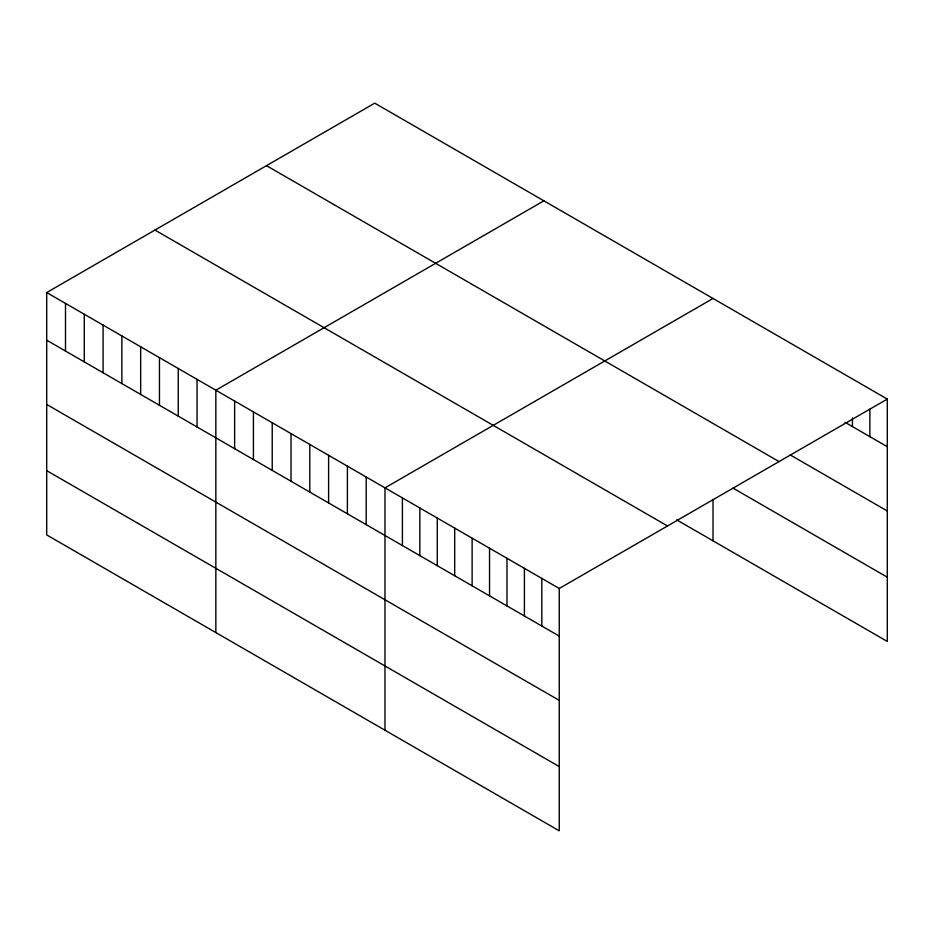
<?xml version="1.0" encoding="UTF-8"?>
<svg xmlns="http://www.w3.org/2000/svg" width="934" height="934" viewBox="0 0 934 934"><rect width="100%" height="100%" fill="white"/><g stroke="black" fill="none" stroke-linecap="round" stroke-linejoin="round"><path stroke-width="1.4" d="M46.7 292.552L559.256 588.478L559.256 830.84L46.7 534.913L46.7 292.552L374.744 103.16L887.3 399.087L887.3 641.448L676.695 519.853M543.892 200.81L215.847 390.214L215.847 632.575M713.027 298.471L384.983 487.863L384.983 730.225M559.256 588.478L887.3 399.087M844.978 422.273L887.3 446.709M790.211 454.916L887.3 510.98M266.494 165.657L779.049 461.583M732.945 488.073L887.3 577.189M154.951 230.056L667.506 525.97M46.7 340.186L559.256 636.112M46.7 404.445L559.256 700.372M46.7 470.654L559.256 766.581M869.869 409.232L869.869 436.657M852.45 417.93L852.45 426.593M713.027 499.421L713.027 540.833M541.825 578.415L541.825 626.049M524.406 568.351L524.406 615.985M506.975 558.287L506.975 605.921M489.544 548.235L489.544 595.857M472.125 538.171L472.125 585.805M454.695 528.107L454.695 575.741M437.264 518.043L437.264 565.677M419.845 507.991L419.845 555.613M402.414 497.927L402.414 545.561M366.198 477.017L366.198 524.639M347.401 466.159L347.401 513.793M328.605 455.313L328.605 502.947M309.808 444.467L309.808 492.09M291.023 433.609L291.023 481.243M272.226 422.763L272.226 470.397M253.429 411.906L253.429 459.54M234.632 401.06L234.632 448.694M197.051 379.356L197.051 426.99M178.254 368.51L178.254 416.144M159.457 357.664L159.457 405.286M140.672 346.806L140.672 394.44M121.875 335.96L121.875 383.594M103.079 325.102L103.079 372.736M84.282 314.256L84.282 361.89M65.497 303.41L65.497 351.032"/></g></svg>
